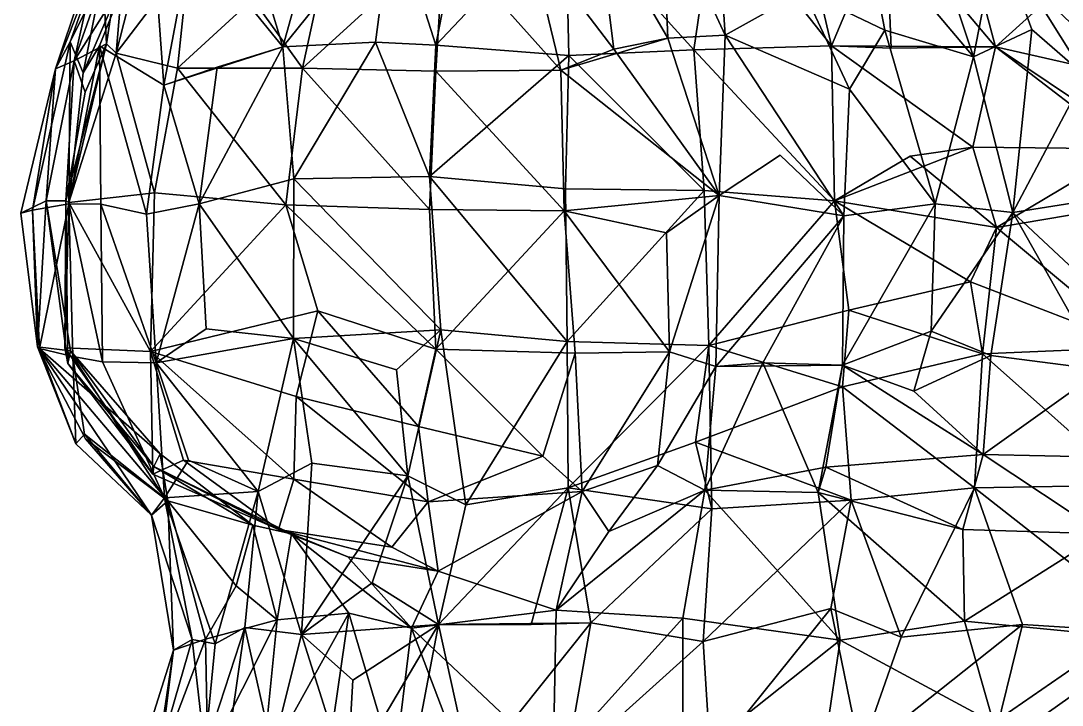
# Model space of a CAD drawing. Header units: metres. Extents: x -3.71 to 2.4, y 1.32 to 7.28.
# Drawn here: x -3.715 to -1.915, y 4.046 to 5.228 of the extents above; entities that cross this region are included whole.
import ezdxf

# ---------------------------------------------------------------- set-up
doc = ezdxf.new("R2010")
doc.units = ezdxf.units.M

msp = doc.modelspace()

# ---------------------------------------------------------------- linework, layer by layer
for points in [[(-3.567, 5.188, 1.294), (-3.526, 5.457, 1.287), (-3.57, 5.243, 1.094)], [(-3.567, 5.188, 1.294), (-3.55, 5.172, 1.553), (-3.526, 5.457, 1.287)], [(-3.55, 5.172, 1.553), (-3.485, 5.427, 1.551), (-3.526, 5.457, 1.287)], [(-2.774, 5.423, -0.305), (-2.514, 5.438, -0.289), (-2.552, 5.178, -0.33)], [(-2.597, 5.198, 1.744), (-2.607, 5.439, 1.689), (-2.719, 5.408, 1.825)], [(-2.498, 5.203, 1.602), (-2.509, 5.373, 1.528), (-2.607, 5.439, 1.689)], [(-2.597, 5.198, 1.744), (-2.498, 5.203, 1.602), (-2.607, 5.439, 1.689)], [(-2.552, 5.178, -0.33), (-2.514, 5.438, -0.289), (-2.314, 5.185, -0.264)], [(-2.514, 5.438, -0.289), (-2.358, 5.373, -0.254), (-2.314, 5.185, -0.264)], [(-3.623, 5.159, 1.033), (-3.53, 5.423, 1.039), (-3.569, 5.402, 0.816)], [(-3.623, 5.159, 1.033), (-3.57, 5.243, 1.094), (-3.53, 5.423, 1.039)], [(-3.424, 5.338, 1.735), (-3.485, 5.427, 1.551), (-3.55, 5.172, 1.553)], [(-3.329, 5.404, 0.029), (-3.196, 5.421, -0.1), (-3.262, 5.183, -0.118)], [(-3.262, 5.183, -0.118), (-3.196, 5.421, -0.1), (-3.072, 5.419, -0.204)], [(-3.102, 5.191, -0.215), (-3.262, 5.183, -0.118), (-3.072, 5.419, -0.204)], [(-2.998, 5.186, -0.274), (-3.102, 5.191, -0.215), (-3.072, 5.419, -0.204)], [(-2.998, 5.186, -0.274), (-3.072, 5.419, -0.204), (-2.951, 5.428, -0.257)], [(-2.998, 5.186, -0.274), (-2.951, 5.428, -0.257), (-2.774, 5.423, -0.305)], [(-2.768, 5.168, -0.338), (-2.998, 5.186, -0.274), (-2.774, 5.423, -0.305)], [(-2.768, 5.168, -0.338), (-2.774, 5.423, -0.305), (-2.552, 5.178, -0.33)], [(-1.824, 5.174, 0.818), (-1.975, 5.422, 0.817), (-2.028, 5.376, 1.036)], [(-1.877, 5.289, 0.765), (-1.975, 5.422, 0.817), (-1.824, 5.174, 0.818)], [(-1.974, 5.423, 0.113), (-1.885, 5.323, 0.349), (-1.802, 5.131, 0.121)], [(-1.974, 5.423, 0.113), (-1.802, 5.131, 0.121), (-1.942, 5.263, 0.047)], [(-3.655, 5.145, 0.815), (-3.569, 5.402, 0.816), (-3.555, 5.402, 0.576)], [(-3.63, 5.192, 0.599), (-3.655, 5.145, 0.815), (-3.555, 5.402, 0.576)], [(-3.655, 5.145, 0.815), (-3.623, 5.159, 1.033), (-3.569, 5.402, 0.816)], [(-3.63, 5.192, 0.599), (-3.555, 5.402, 0.576), (-3.594, 5.264, 0.56)], [(-3.63, 5.192, 0.599), (-3.555, 5.402, 0.576), (-3.607, 5.138, 0.366)], [(-3.594, 5.264, 0.56), (-3.555, 5.402, 0.576), (-3.63, 5.192, 0.599)], [(-3.607, 5.138, 0.366), (-3.489, 5.411, 0.345), (-3.579, 5.185, 0.319)], [(-3.555, 5.402, 0.576), (-3.489, 5.411, 0.345), (-3.607, 5.138, 0.366)], [(-3.579, 5.185, 0.319), (-3.489, 5.411, 0.345), (-3.468, 5.117, 0.081)], [(-3.489, 5.411, 0.345), (-3.419, 5.376, 0.122), (-3.468, 5.117, 0.081)], [(-3.419, 5.376, 0.122), (-3.329, 5.404, 0.029), (-3.262, 5.183, -0.118)], [(-2.69, 5.179, 1.889), (-2.719, 5.408, 1.825), (-2.837, 5.372, 1.932)], [(-2.69, 5.179, 1.889), (-2.597, 5.198, 1.744), (-2.719, 5.408, 1.825)], [(-2.358, 5.373, -0.254), (-2.22, 5.408, -0.166), (-2.314, 5.185, -0.264)], [(-2.22, 5.408, -0.166), (-2.211, 5.181, -0.225), (-2.314, 5.185, -0.264)], [(-2.22, 5.408, -0.166), (-2.031, 5.183, -0.111), (-2.211, 5.181, -0.225)], [(-2.22, 5.408, -0.166), (-2.082, 5.375, -0.067), (-2.031, 5.183, -0.111)], [(-2.256, 5.388, 1.306), (-2.362, 5.279, 1.454), (-2.222, 5.212, 1.409)], [(-2.222, 5.212, 1.409), (-2.069, 5.166, 1.292), (-2.256, 5.388, 1.306)], [(-2.069, 5.166, 1.292), (-2.139, 5.377, 1.212), (-2.256, 5.388, 1.306)], [(-3.468, 5.117, 0.081), (-3.419, 5.376, 0.122), (-3.262, 5.183, -0.118)], [(-3.314, 5.266, 1.916), (-3.228, 5.146, 2.021), (-3.181, 5.364, 1.949)], [(-2.984, 5.369, 1.975), (-3.181, 5.364, 1.949), (-3.228, 5.146, 2.021)], [(-2.998, 5.141, 2.068), (-2.984, 5.369, 1.975), (-3.228, 5.146, 2.021)], [(-2.998, 5.141, 2.068), (-2.782, 5.143, 1.978), (-2.984, 5.369, 1.975)], [(-2.837, 5.372, 1.932), (-2.984, 5.369, 1.975), (-2.782, 5.143, 1.978)], [(-2.69, 5.179, 1.889), (-2.837, 5.372, 1.932), (-2.782, 5.143, 1.978)], [(-2.362, 5.279, 1.454), (-2.509, 5.373, 1.528), (-2.498, 5.203, 1.602)], [(-2.028, 5.376, 1.036), (-2.139, 5.377, 1.212), (-2.069, 5.166, 1.292)], [(-1.942, 5.263, 0.047), (-2.031, 5.183, -0.111), (-2.082, 5.375, -0.067)], [(-2.069, 5.166, 1.292), (-1.968, 5.213, 1.13), (-2.028, 5.376, 1.036)], [(-2.028, 5.376, 1.036), (-1.876, 5.133, 1.019), (-1.824, 5.174, 0.818)], [(-2.028, 5.376, 1.036), (-1.968, 5.213, 1.13), (-1.876, 5.133, 1.019)], [(-3.424, 5.338, 1.735), (-3.55, 5.172, 1.553), (-3.444, 5.146, 1.805)], [(-3.314, 5.266, 1.916), (-3.424, 5.338, 1.735), (-3.444, 5.146, 1.805)], [(-2.362, 5.279, 1.454), (-2.498, 5.203, 1.602), (-2.283, 5.11, 1.508)], [(-2.222, 5.212, 1.409), (-2.362, 5.279, 1.454), (-2.283, 5.11, 1.508)], [(-3.228, 5.146, 2.021), (-3.314, 5.266, 1.916), (-3.444, 5.146, 1.805)], [(-1.942, 5.263, 0.047), (-1.802, 5.131, 0.121), (-2.031, 5.183, -0.111)], [(-3.623, 5.159, 1.033), (-3.567, 5.188, 1.294), (-3.57, 5.243, 1.094)], [(-2.508, 4.926, 1.801), (-2.498, 5.203, 1.602), (-2.597, 5.198, 1.744)], [(-2.508, 4.926, 1.801), (-2.293, 4.891, 1.588), (-2.498, 5.203, 1.602)], [(-2.293, 4.891, 1.588), (-2.283, 5.11, 1.508), (-2.498, 5.203, 1.602)], [(-2.135, 4.912, 1.456), (-2.222, 5.212, 1.409), (-2.283, 5.11, 1.508)], [(-2.135, 4.912, 1.456), (-2.069, 5.166, 1.292), (-2.222, 5.212, 1.409)], [(-2.001, 4.897, 1.31), (-1.968, 5.213, 1.13), (-2.069, 5.166, 1.292)], [(-2.001, 4.897, 1.31), (-1.876, 5.133, 1.019), (-1.968, 5.213, 1.13)], [(-3.655, 5.145, 0.815), (-3.63, 5.192, 0.599), (-3.695, 4.901, 0.596)], [(-3.695, 4.901, 0.596), (-3.63, 5.192, 0.599), (-3.632, 4.912, 0.355)], [(-3.637, 4.917, 1.29), (-3.632, 4.914, 1.55), (-3.567, 5.188, 1.294)], [(-3.637, 4.917, 1.29), (-3.567, 5.188, 1.294), (-3.604, 5.105, 1.23)], [(-3.63, 5.192, 0.599), (-3.607, 5.138, 0.366), (-3.632, 4.912, 0.355)], [(-3.632, 4.914, 1.55), (-3.55, 5.172, 1.553), (-3.567, 5.188, 1.294)], [(-3.607, 5.138, 0.366), (-3.579, 5.185, 0.319), (-3.632, 4.912, 0.355)], [(-3.632, 4.912, 0.355), (-3.579, 5.185, 0.319), (-3.577, 4.911, 0.247)], [(-3.604, 5.105, 1.23), (-3.567, 5.188, 1.294), (-3.623, 5.159, 1.033)], [(-3.579, 5.185, 0.319), (-3.468, 5.117, 0.081), (-3.498, 4.894, 0.093)], [(-3.577, 4.911, 0.247), (-3.579, 5.185, 0.319), (-3.498, 4.894, 0.093)], [(-3.468, 5.117, 0.081), (-3.262, 5.183, -0.118), (-3.376, 5.148, -0.028)], [(-3.262, 5.183, -0.118), (-3.243, 4.955, -0.181), (-3.407, 4.912, -0.066)], [(-3.376, 5.148, -0.028), (-3.262, 5.183, -0.118), (-3.407, 4.912, -0.066)], [(-3.243, 4.955, -0.181), (-3.262, 5.183, -0.118), (-3.102, 5.191, -0.215)], [(-3.009, 4.959, -0.293), (-3.243, 4.955, -0.181), (-3.102, 5.191, -0.215)], [(-3.009, 4.959, -0.293), (-3.102, 5.191, -0.215), (-2.998, 5.186, -0.274)], [(-3.009, 4.959, -0.293), (-2.998, 5.186, -0.274), (-2.768, 5.168, -0.338)], [(-2.69, 5.179, 1.889), (-2.597, 5.198, 1.744), (-2.782, 5.143, 1.978)], [(-2.782, 5.143, 1.978), (-2.597, 5.198, 1.744), (-2.69, 5.179, 1.889)], [(-2.508, 4.926, 1.801), (-2.597, 5.198, 1.744), (-2.69, 5.179, 1.889)], [(-2.552, 5.178, -0.33), (-2.314, 5.185, -0.264), (-2.309, 4.917, -0.307)], [(-2.314, 5.185, -0.264), (-2.031, 5.183, -0.111), (-2.07, 5.01, -0.205)], [(-2.309, 4.917, -0.307), (-2.314, 5.185, -0.264), (-2.07, 5.01, -0.205)], [(-2.314, 5.185, -0.264), (-2.211, 5.181, -0.225), (-2.031, 5.183, -0.111)], [(-1.801, 5.007, -0.191), (-2.07, 5.01, -0.205), (-2.031, 5.183, -0.111)], [(-1.847, 5.06, -0.065), (-1.801, 5.007, -0.191), (-2.031, 5.183, -0.111)], [(-1.847, 5.06, -0.065), (-2.031, 5.183, -0.111), (-1.802, 5.131, 0.121)], [(-3.484, 4.931, 1.818), (-3.55, 5.172, 1.553), (-3.632, 4.914, 1.55)], [(-3.484, 4.931, 1.818), (-3.444, 5.146, 1.805), (-3.55, 5.172, 1.553)], [(-2.774, 4.938, -0.347), (-3.009, 4.959, -0.293), (-2.768, 5.168, -0.338)], [(-2.508, 4.926, 1.801), (-2.69, 5.179, 1.889), (-2.782, 5.143, 1.978)], [(-2.774, 4.938, -0.347), (-2.768, 5.168, -0.338), (-2.534, 4.935, -0.345)], [(-2.768, 5.168, -0.338), (-2.552, 5.178, -0.33), (-2.534, 4.935, -0.345)], [(-2.534, 4.935, -0.345), (-2.552, 5.178, -0.33), (-2.309, 4.917, -0.307)], [(-2.135, 4.912, 1.456), (-2.001, 4.897, 1.31), (-2.069, 5.166, 1.292)], [(-3.671, 4.917, 1.057), (-3.623, 5.159, 1.033), (-3.655, 5.145, 0.815)], [(-3.671, 4.917, 1.057), (-3.637, 4.917, 1.29), (-3.623, 5.159, 1.033)], [(-3.637, 4.917, 1.29), (-3.604, 5.105, 1.23), (-3.623, 5.159, 1.033)], [(-3.468, 5.117, 0.081), (-3.376, 5.148, -0.028), (-3.407, 4.912, -0.066)], [(-3.715, 4.896, 0.852), (-3.655, 5.145, 0.815), (-3.695, 4.901, 0.596)], [(-3.715, 4.896, 0.852), (-3.671, 4.917, 1.057), (-3.655, 5.145, 0.815)], [(-3.484, 4.931, 1.818), (-3.257, 4.91, 1.99), (-3.444, 5.146, 1.805)], [(-3.257, 4.91, 1.99), (-3.228, 5.146, 2.021), (-3.444, 5.146, 1.805)], [(-3.257, 4.91, 1.99), (-3.009, 4.902, 2.08), (-3.228, 5.146, 2.021)], [(-3.009, 4.902, 2.08), (-2.998, 5.141, 2.068), (-3.228, 5.146, 2.021)], [(-3.009, 4.902, 2.08), (-2.776, 4.9, 2.074), (-2.998, 5.141, 2.068)], [(-2.776, 4.9, 2.074), (-2.782, 5.143, 1.978), (-2.998, 5.141, 2.068)], [(-2.508, 4.926, 1.801), (-2.782, 5.143, 1.978), (-2.776, 4.9, 2.074)], [(-2.001, 4.897, 1.31), (-1.815, 4.926, 1.036), (-1.876, 5.133, 1.019)], [(-3.498, 4.894, 0.093), (-3.468, 5.117, 0.081), (-3.407, 4.912, -0.066)], [(-2.293, 4.891, 1.588), (-2.135, 4.912, 1.456), (-2.283, 5.11, 1.508)], [(-2.309, 4.917, -0.307), (-2.07, 5.01, -0.205), (-2.178, 4.994, -0.237)], [(-2.07, 5.01, -0.205), (-2.029, 4.871, -0.349), (-2.178, 4.994, -0.237)], [(-2.07, 5.01, -0.205), (-1.801, 5.007, -0.191), (-2.029, 4.871, -0.349)], [(-1.801, 5.007, -0.191), (-1.821, 4.906, -0.354), (-2.029, 4.871, -0.349)], [(-2.293, 4.891, 1.588), (-2.403, 4.996, 1.638), (-2.508, 4.926, 1.801)], [(-2.403, 4.996, 1.638), (-2.293, 4.891, 1.588), (-2.508, 4.926, 1.801)], [(-2.178, 4.994, -0.237), (-2.029, 4.871, -0.349), (-2.309, 4.917, -0.307)], [(-3.407, 4.912, -0.066), (-3.243, 4.955, -0.181), (-3.244, 4.679, -0.132)], [(-3.244, 4.679, -0.132), (-3.243, 4.955, -0.181), (-2.989, 4.694, -0.274)], [(-3.243, 4.955, -0.181), (-3.009, 4.959, -0.293), (-2.989, 4.694, -0.274)], [(-3.009, 4.959, -0.293), (-2.774, 4.938, -0.347), (-2.771, 4.674, -0.331)], [(-2.989, 4.694, -0.274), (-3.009, 4.959, -0.293), (-2.771, 4.674, -0.331)], [(-3.491, 4.657, 1.808), (-3.484, 4.931, 1.818), (-3.632, 4.914, 1.55)], [(-3.257, 4.91, 1.99), (-3.484, 4.931, 1.818), (-3.491, 4.657, 1.808)], [(-2.771, 4.674, -0.331), (-2.774, 4.938, -0.347), (-2.534, 4.935, -0.345)], [(-2.526, 4.667, -0.381), (-2.771, 4.674, -0.331), (-2.534, 4.935, -0.345)], [(-2.526, 4.667, -0.381), (-2.534, 4.935, -0.345), (-2.309, 4.917, -0.307)], [(-3.671, 4.917, 1.057), (-3.715, 4.896, 0.852), (-3.686, 4.665, 0.813)], [(-3.629, 4.658, 1.054), (-3.671, 4.917, 1.057), (-3.686, 4.665, 0.813)], [(-3.634, 4.636, 1.317), (-3.637, 4.917, 1.29), (-3.671, 4.917, 1.057)], [(-3.629, 4.658, 1.054), (-3.634, 4.636, 1.317), (-3.671, 4.917, 1.057)], [(-3.639, 4.663, 1.574), (-3.632, 4.914, 1.55), (-3.637, 4.917, 1.29)], [(-3.634, 4.636, 1.317), (-3.639, 4.663, 1.574), (-3.637, 4.917, 1.29)], [(-3.639, 4.663, 1.574), (-3.491, 4.657, 1.808), (-3.632, 4.914, 1.55)], [(-2.599, 4.862, 1.975), (-2.508, 4.926, 1.801), (-2.776, 4.9, 2.074)], [(-2.508, 4.926, 1.801), (-2.599, 4.862, 1.975), (-2.594, 4.656, 1.961)], [(-2.514, 4.631, 1.789), (-2.508, 4.926, 1.801), (-2.594, 4.656, 1.961)], [(-2.526, 4.667, -0.381), (-2.309, 4.917, -0.307), (-2.284, 4.728, -0.404)], [(-2.293, 4.891, 1.588), (-2.508, 4.926, 1.801), (-2.514, 4.631, 1.789)], [(-2.029, 4.871, -0.349), (-2.074, 4.777, -0.43), (-2.309, 4.917, -0.307)], [(-2.309, 4.917, -0.307), (-2.074, 4.777, -0.43), (-2.284, 4.728, -0.404)], [(-1.834, 4.741, 1.124), (-1.815, 4.926, 1.036), (-2.001, 4.897, 1.31)], [(-3.686, 4.665, 0.813), (-3.715, 4.896, 0.852), (-3.695, 4.901, 0.596)], [(-3.683, 4.662, 0.597), (-3.695, 4.901, 0.596), (-3.632, 4.912, 0.355)], [(-3.683, 4.662, 0.597), (-3.686, 4.665, 0.813), (-3.695, 4.901, 0.596)], [(-3.625, 4.648, 0.358), (-3.683, 4.662, 0.597), (-3.632, 4.912, 0.355)], [(-3.625, 4.648, 0.358), (-3.632, 4.912, 0.355), (-3.574, 4.639, 0.255)], [(-3.632, 4.912, 0.355), (-3.577, 4.911, 0.247), (-3.574, 4.639, 0.255)], [(-3.577, 4.911, 0.247), (-3.498, 4.894, 0.093), (-3.481, 4.637, 0.106)], [(-3.574, 4.639, 0.255), (-3.577, 4.911, 0.247), (-3.481, 4.637, 0.106)], [(-3.481, 4.637, 0.106), (-3.498, 4.894, 0.093), (-3.407, 4.912, -0.066)], [(-3.202, 4.727, 1.95), (-3.257, 4.91, 1.99), (-3.491, 4.657, 1.808)], [(-3.395, 4.696, -0.046), (-3.481, 4.637, 0.106), (-3.407, 4.912, -0.066)], [(-3.395, 4.696, -0.046), (-3.407, 4.912, -0.066), (-3.244, 4.679, -0.132)], [(-3.202, 4.727, 1.95), (-2.998, 4.661, 2.051), (-3.257, 4.91, 1.99)], [(-3.257, 4.91, 1.99), (-2.998, 4.661, 2.051), (-3.009, 4.902, 2.08)], [(-2.776, 4.9, 2.074), (-3.009, 4.902, 2.08), (-2.998, 4.661, 2.051)], [(-2.757, 4.654, 2.064), (-2.776, 4.9, 2.074), (-2.998, 4.661, 2.051)], [(-2.594, 4.656, 1.961), (-2.599, 4.862, 1.975), (-2.776, 4.9, 2.074)], [(-2.757, 4.654, 2.064), (-2.594, 4.656, 1.961), (-2.776, 4.9, 2.074)], [(-2.135, 4.912, 1.456), (-2.293, 4.891, 1.588), (-2.295, 4.633, 1.522)], [(-2.142, 4.692, 1.44), (-2.135, 4.912, 1.456), (-2.295, 4.633, 1.522)], [(-2.001, 4.897, 1.31), (-2.135, 4.912, 1.456), (-2.142, 4.692, 1.44)], [(-2.039, 4.65, 1.326), (-2.001, 4.897, 1.31), (-2.142, 4.692, 1.44)], [(-1.847, 4.625, 1.238), (-2.001, 4.897, 1.31), (-2.039, 4.65, 1.326)], [(-1.821, 4.906, -0.354), (-1.781, 4.664, -0.559), (-2.029, 4.871, -0.349)], [(-1.847, 4.625, 1.238), (-1.834, 4.741, 1.124), (-2.001, 4.897, 1.31)], [(-2.433, 4.637, 1.611), (-2.293, 4.891, 1.588), (-2.514, 4.631, 1.789)], [(-2.295, 4.633, 1.522), (-2.293, 4.891, 1.588), (-2.433, 4.637, 1.611)], [(-2.029, 4.871, -0.349), (-2.053, 4.653, -0.541), (-2.074, 4.777, -0.43)], [(-2.074, 4.777, -0.43), (-2.053, 4.653, -0.541), (-2.029, 4.871, -0.349)], [(-2.053, 4.653, -0.541), (-2.074, 4.777, -0.43), (-2.029, 4.871, -0.349)], [(-1.781, 4.664, -0.559), (-2.053, 4.653, -0.541), (-2.029, 4.871, -0.349)], [(-2.284, 4.728, -0.404), (-2.074, 4.777, -0.43), (-2.053, 4.653, -0.541)], [(-1.781, 4.664, -0.559), (-2.053, 4.653, -0.541), (-2.074, 4.777, -0.43)], [(-2.053, 4.653, -0.541), (-1.781, 4.664, -0.559), (-2.074, 4.777, -0.43)], [(-3.491, 4.657, 1.808), (-3.239, 4.579, 1.901), (-3.202, 4.727, 1.95)], [(-3.028, 4.527, 1.973), (-3.202, 4.727, 1.95), (-3.239, 4.579, 1.901)], [(-2.998, 4.661, 2.051), (-3.202, 4.727, 1.95), (-3.028, 4.527, 1.973)], [(-2.284, 4.728, -0.404), (-2.295, 4.596, -0.512), (-2.526, 4.667, -0.381)], [(-2.284, 4.728, -0.404), (-2.053, 4.653, -0.541), (-2.295, 4.596, -0.512)], [(-3.395, 4.696, -0.046), (-3.244, 4.679, -0.132), (-3.481, 4.637, 0.106)], [(-3.305, 4.415, 0.059), (-3.481, 4.637, 0.106), (-3.244, 4.679, -0.132)], [(-3.244, 4.679, -0.132), (-3.212, 4.464, -0.068), (-3.305, 4.415, 0.059)], [(-3.244, 4.679, -0.132), (-2.989, 4.694, -0.274), (-3.066, 4.625, -0.227)], [(-3.212, 4.464, -0.068), (-3.244, 4.679, -0.132), (-3.046, 4.442, -0.177)], [(-3.244, 4.679, -0.132), (-3.066, 4.625, -0.227), (-3.046, 4.442, -0.177)], [(-3.066, 4.625, -0.227), (-2.989, 4.694, -0.274), (-3.046, 4.442, -0.177)], [(-3.046, 4.442, -0.177), (-2.989, 4.694, -0.274), (-3.066, 4.625, -0.227)], [(-3.066, 4.625, -0.227), (-2.989, 4.694, -0.274), (-3.046, 4.442, -0.177)], [(-3.046, 4.442, -0.177), (-2.989, 4.694, -0.274), (-2.946, 4.392, -0.284)], [(-2.946, 4.392, -0.284), (-2.989, 4.694, -0.274), (-2.771, 4.674, -0.331)], [(-2.172, 4.588, 1.414), (-2.142, 4.692, 1.44), (-2.295, 4.633, 1.522)], [(-2.039, 4.65, 1.326), (-2.142, 4.692, 1.44), (-2.172, 4.588, 1.414)], [(-3.62, 4.497, 0.588), (-3.686, 4.665, 0.813), (-3.683, 4.662, 0.597)], [(-3.686, 4.665, 0.813), (-3.603, 4.506, 0.805), (-3.461, 4.399, 0.824)], [(-3.489, 4.374, 0.584), (-3.686, 4.665, 0.813), (-3.62, 4.497, 0.588)], [(-3.603, 4.506, 0.805), (-3.686, 4.665, 0.813), (-3.489, 4.374, 0.584)], [(-3.461, 4.399, 0.824), (-3.474, 4.48, 1.042), (-3.686, 4.665, 0.813)], [(-3.686, 4.665, 0.813), (-3.474, 4.48, 1.042), (-3.629, 4.658, 1.054)], [(-3.62, 4.497, 0.588), (-3.683, 4.662, 0.597), (-3.625, 4.648, 0.358)], [(-3.487, 4.445, 1.558), (-3.491, 4.657, 1.808), (-3.639, 4.663, 1.574)], [(-3.487, 4.445, 1.558), (-3.639, 4.663, 1.574), (-3.634, 4.636, 1.317)], [(-3.028, 4.527, 1.973), (-2.813, 4.476, 1.968), (-2.998, 4.661, 2.051)], [(-2.813, 4.476, 1.968), (-2.757, 4.654, 2.064), (-2.998, 4.661, 2.051)], [(-2.769, 4.421, -0.379), (-2.946, 4.392, -0.284), (-2.771, 4.674, -0.331)], [(-2.769, 4.421, -0.379), (-2.771, 4.674, -0.331), (-2.526, 4.667, -0.381)], [(-2.549, 4.5, -0.454), (-2.769, 4.421, -0.379), (-2.526, 4.667, -0.381)], [(-2.295, 4.596, -0.512), (-2.549, 4.5, -0.454), (-2.526, 4.667, -0.381)], [(-2.521, 4.385, -0.536), (-2.526, 4.667, -0.381), (-2.549, 4.5, -0.454)], [(-2.521, 4.385, -0.536), (-2.549, 4.5, -0.454), (-2.526, 4.667, -0.381)], [(-1.781, 4.664, -0.559), (-1.798, 4.426, -0.668), (-2.053, 4.653, -0.541)], [(-3.485, 4.458, 1.291), (-3.634, 4.636, 1.317), (-3.629, 4.658, 1.054)], [(-3.474, 4.48, 1.042), (-3.485, 4.458, 1.291), (-3.629, 4.658, 1.054)], [(-3.467, 4.404, 0.336), (-3.605, 4.514, 0.427), (-3.625, 4.648, 0.358)], [(-3.467, 4.404, 0.336), (-3.625, 4.648, 0.358), (-3.574, 4.639, 0.255)], [(-3.605, 4.514, 0.427), (-3.62, 4.497, 0.588), (-3.625, 4.648, 0.358)], [(-3.434, 4.469, 1.735), (-3.491, 4.657, 1.808), (-3.487, 4.445, 1.558)], [(-3.243, 4.436, 1.788), (-3.239, 4.579, 1.901), (-3.491, 4.657, 1.808)], [(-3.434, 4.469, 1.735), (-3.243, 4.436, 1.788), (-3.491, 4.657, 1.808)], [(-2.813, 4.476, 1.968), (-2.745, 4.415, 1.8), (-2.757, 4.654, 2.064)], [(-2.594, 4.656, 1.961), (-2.757, 4.654, 2.064), (-2.745, 4.415, 1.8)], [(-2.615, 4.46, 1.738), (-2.594, 4.656, 1.961), (-2.745, 4.415, 1.8)], [(-2.514, 4.631, 1.789), (-2.594, 4.656, 1.961), (-2.615, 4.46, 1.738)], [(-2.053, 4.653, -0.541), (-2.067, 4.421, -0.673), (-2.295, 4.596, -0.512)], [(-2.052, 4.479, 1.376), (-2.039, 4.65, 1.326), (-2.172, 4.588, 1.414)], [(-1.798, 4.426, -0.668), (-2.067, 4.421, -0.673), (-2.053, 4.653, -0.541)], [(-1.847, 4.625, 1.238), (-2.039, 4.65, 1.326), (-2.052, 4.479, 1.376)], [(-3.487, 4.445, 1.558), (-3.634, 4.636, 1.317), (-3.485, 4.458, 1.291)], [(-3.467, 4.404, 0.336), (-3.574, 4.639, 0.255), (-3.481, 4.637, 0.106)], [(-3.425, 4.469, 0.162), (-3.467, 4.404, 0.336), (-3.481, 4.637, 0.106)], [(-3.305, 4.415, 0.059), (-3.425, 4.469, 0.162), (-3.481, 4.637, 0.106)], [(-2.533, 4.417, 1.531), (-2.514, 4.631, 1.789), (-2.615, 4.46, 1.738)], [(-2.433, 4.637, 1.611), (-2.514, 4.631, 1.789), (-2.533, 4.417, 1.531)], [(-2.337, 4.413, 1.472), (-2.433, 4.637, 1.611), (-2.533, 4.417, 1.531)], [(-2.433, 4.637, 1.611), (-2.295, 4.633, 1.522), (-2.514, 4.631, 1.789)], [(-2.295, 4.633, 1.522), (-2.433, 4.637, 1.611), (-2.514, 4.631, 1.789)], [(-2.337, 4.413, 1.472), (-2.295, 4.633, 1.522), (-2.433, 4.637, 1.611)], [(-2.337, 4.413, 1.472), (-2.324, 4.457, 1.426), (-2.295, 4.633, 1.522)], [(-2.295, 4.633, 1.522), (-2.324, 4.457, 1.426), (-2.052, 4.479, 1.376)], [(-2.052, 4.479, 1.376), (-2.172, 4.588, 1.414), (-2.295, 4.633, 1.522)], [(-2.052, 4.479, 1.376), (-1.839, 4.474, 1.371), (-1.847, 4.625, 1.238)], [(-2.295, 4.596, -0.512), (-2.28, 4.4, -0.637), (-2.549, 4.5, -0.454)], [(-2.067, 4.421, -0.673), (-2.28, 4.4, -0.637), (-2.295, 4.596, -0.512)], [(-3.011, 4.397, 1.817), (-3.239, 4.579, 1.901), (-3.243, 4.436, 1.788)], [(-3.011, 4.397, 1.817), (-3.028, 4.527, 1.973), (-3.239, 4.579, 1.901)], [(-3.011, 4.397, 1.817), (-2.813, 4.476, 1.968), (-3.028, 4.527, 1.973)], [(-3.489, 4.374, 0.584), (-3.62, 4.497, 0.588), (-3.605, 4.514, 0.427)], [(-3.467, 4.404, 0.336), (-3.489, 4.374, 0.584), (-3.605, 4.514, 0.427)], [(-3.461, 4.399, 0.824), (-3.603, 4.506, 0.805), (-3.489, 4.374, 0.584)], [(-2.521, 4.385, -0.536), (-2.769, 4.421, -0.379), (-2.549, 4.5, -0.454)], [(-2.28, 4.4, -0.637), (-2.521, 4.385, -0.536), (-2.549, 4.5, -0.454)], [(-3.487, 4.445, 1.558), (-3.27, 4.349, 1.564), (-3.434, 4.469, 1.735)], [(-3.474, 4.48, 1.042), (-3.314, 4.357, 1.084), (-3.485, 4.458, 1.291)], [(-3.314, 4.357, 1.084), (-3.474, 4.48, 1.042), (-3.461, 4.399, 0.824)], [(-3.305, 4.415, 0.059), (-3.467, 4.404, 0.336), (-3.425, 4.469, 0.162)], [(-3.27, 4.349, 1.564), (-3.243, 4.436, 1.788), (-3.434, 4.469, 1.735)], [(-3.27, 4.349, 1.564), (-3.243, 4.436, 1.788), (-3.434, 4.469, 1.735)], [(-3.243, 4.436, 1.788), (-3.27, 4.349, 1.564), (-3.434, 4.469, 1.735)], [(-3.305, 4.415, 0.059), (-3.212, 4.464, -0.068), (-3.23, 4.168, -0.107)], [(-3.212, 4.464, -0.068), (-3.046, 4.442, -0.177), (-3.23, 4.168, -0.107)], [(-2.813, 4.476, 1.968), (-3.011, 4.397, 1.817), (-2.745, 4.415, 1.8)], [(-2.087, 4.349, 1.471), (-2.052, 4.479, 1.376), (-2.324, 4.457, 1.426)], [(-2.087, 4.349, 1.471), (-1.845, 4.342, 1.492), (-2.052, 4.479, 1.376)], [(-1.845, 4.342, 1.492), (-1.839, 4.474, 1.371), (-2.052, 4.479, 1.376)], [(-3.485, 4.458, 1.291), (-3.27, 4.349, 1.564), (-3.487, 4.445, 1.558)], [(-3.314, 4.357, 1.084), (-3.247, 4.342, 1.276), (-3.485, 4.458, 1.291)], [(-3.247, 4.342, 1.276), (-3.27, 4.349, 1.564), (-3.485, 4.458, 1.291)], [(-2.615, 4.46, 1.738), (-2.745, 4.415, 1.8), (-2.699, 4.346, 1.544)], [(-2.615, 4.46, 1.738), (-2.699, 4.346, 1.544), (-2.533, 4.417, 1.531)], [(-2.324, 4.457, 1.426), (-2.337, 4.413, 1.472), (-2.533, 4.417, 1.531)], [(-2.337, 4.413, 1.472), (-2.324, 4.457, 1.426), (-2.533, 4.417, 1.531)], [(-2.337, 4.413, 1.472), (-2.087, 4.349, 1.471), (-2.324, 4.457, 1.426)], [(-3.27, 4.349, 1.564), (-3.074, 4.319, 1.667), (-3.243, 4.436, 1.788)], [(-3.074, 4.319, 1.667), (-3.011, 4.397, 1.817), (-3.243, 4.436, 1.788)], [(-3.23, 4.168, -0.107), (-3.046, 4.442, -0.177), (-3.108, 4.257, -0.207)], [(-3.108, 4.257, -0.207), (-3.046, 4.442, -0.177), (-2.993, 4.185, -0.345)], [(-3.046, 4.442, -0.177), (-2.946, 4.392, -0.284), (-2.993, 4.185, -0.345)], [(-3.467, 4.404, 0.336), (-3.305, 4.415, 0.059), (-3.379, 4.152, 0.186)], [(-3.379, 4.152, 0.186), (-3.305, 4.415, 0.059), (-3.328, 4.18, 0.08)], [(-3.328, 4.18, 0.08), (-3.305, 4.415, 0.059), (-3.23, 4.168, -0.107)], [(-2.745, 4.415, 1.8), (-3.011, 4.397, 1.817), (-2.994, 4.277, 1.532)], [(-2.79, 4.21, 1.502), (-2.745, 4.415, 1.8), (-2.994, 4.277, 1.532)], [(-2.993, 4.185, -0.345), (-2.946, 4.392, -0.284), (-2.769, 4.421, -0.379)], [(-2.833, 4.185, -0.451), (-2.993, 4.185, -0.345), (-2.769, 4.421, -0.379)], [(-2.73, 4.188, -0.504), (-2.833, 4.185, -0.451), (-2.769, 4.421, -0.379)], [(-2.79, 4.21, 1.502), (-2.533, 4.417, 1.531), (-2.699, 4.346, 1.544)], [(-2.533, 4.417, 1.531), (-2.79, 4.21, 1.502), (-2.571, 4.196, 1.539)], [(-2.699, 4.346, 1.544), (-2.745, 4.415, 1.8), (-2.79, 4.21, 1.502)], [(-2.73, 4.188, -0.504), (-2.769, 4.421, -0.379), (-2.521, 4.385, -0.536)], [(-2.571, 4.196, 1.539), (-2.299, 4.158, 1.596), (-2.533, 4.417, 1.531)], [(-2.533, 4.417, 1.531), (-2.299, 4.158, 1.596), (-2.337, 4.413, 1.472)], [(-2.084, 4.191, 1.569), (-2.087, 4.349, 1.471), (-2.337, 4.413, 1.472)], [(-2.299, 4.158, 1.596), (-2.084, 4.191, 1.569), (-2.337, 4.413, 1.472)], [(-2.194, 4.163, -0.733), (-2.28, 4.4, -0.637), (-2.067, 4.421, -0.673)], [(-1.984, 4.185, -0.766), (-2.194, 4.163, -0.733), (-2.067, 4.421, -0.673)], [(-2.067, 4.421, -0.673), (-1.798, 4.426, -0.668), (-1.747, 4.17, -0.795)], [(-1.984, 4.185, -0.766), (-2.067, 4.421, -0.673), (-1.747, 4.17, -0.795)], [(-3.489, 4.374, 0.584), (-3.467, 4.404, 0.336), (-3.419, 4.159, 0.349)], [(-3.461, 4.399, 0.824), (-3.489, 4.374, 0.584), (-3.451, 4.141, 0.584)], [(-3.419, 4.159, 0.349), (-3.467, 4.404, 0.336), (-3.379, 4.152, 0.186)], [(-3.343, 4.252, 0.9), (-3.461, 4.399, 0.824), (-3.396, 4.16, 0.811)], [(-3.314, 4.357, 1.084), (-3.461, 4.399, 0.824), (-3.343, 4.252, 0.9)], [(-3.396, 4.16, 0.811), (-3.461, 4.399, 0.824), (-3.451, 4.141, 0.584)], [(-3.011, 4.397, 1.817), (-3.074, 4.319, 1.667), (-2.994, 4.277, 1.532)], [(-2.536, 4.156, -0.625), (-2.521, 4.385, -0.536), (-2.28, 4.4, -0.637)], [(-2.315, 4.213, -0.698), (-2.536, 4.156, -0.625), (-2.28, 4.4, -0.637)], [(-2.194, 4.163, -0.733), (-2.315, 4.213, -0.698), (-2.28, 4.4, -0.637)], [(-3.451, 4.141, 0.584), (-3.489, 4.374, 0.584), (-3.419, 4.159, 0.349)], [(-2.536, 4.156, -0.625), (-2.73, 4.188, -0.504), (-2.521, 4.385, -0.536)], [(-3.272, 4.193, 1.077), (-3.314, 4.357, 1.084), (-3.343, 4.252, 0.9)], [(-3.247, 4.342, 1.276), (-3.314, 4.357, 1.084), (-3.272, 4.193, 1.077)], [(-3.247, 4.342, 1.276), (-3.272, 4.193, 1.077), (-3.148, 4.205, 1.247)], [(-3.247, 4.342, 1.276), (-3.15, 4.302, 1.471), (-3.27, 4.349, 1.564)], [(-2.994, 4.277, 1.532), (-3.27, 4.349, 1.564), (-3.15, 4.302, 1.471)], [(-2.994, 4.277, 1.532), (-3.074, 4.319, 1.667), (-3.27, 4.349, 1.564)], [(-3.148, 4.205, 1.247), (-3.04, 4.179, 1.38), (-3.247, 4.342, 1.276)], [(-3.247, 4.342, 1.276), (-3.04, 4.179, 1.38), (-3.15, 4.302, 1.471)], [(-1.845, 4.342, 1.492), (-2.087, 4.349, 1.471), (-2.084, 4.191, 1.569)], [(-1.817, 4.165, 1.594), (-1.845, 4.342, 1.492), (-2.084, 4.191, 1.569)], [(-2.994, 4.277, 1.532), (-3.15, 4.302, 1.471), (-3.04, 4.179, 1.38)], [(-3.04, 4.179, 1.38), (-2.79, 4.21, 1.502), (-2.994, 4.277, 1.532)], [(-3.396, 4.16, 0.811), (-3.272, 4.193, 1.077), (-3.343, 4.252, 0.9)], [(-3.23, 4.168, -0.107), (-3.108, 4.257, -0.207), (-2.993, 4.185, -0.345)], [(-2.523, 3.954, -0.685), (-2.536, 4.156, -0.625), (-2.315, 4.213, -0.698)], [(-2.264, 3.963, -0.769), (-2.523, 3.954, -0.685), (-2.315, 4.213, -0.698)], [(-2.264, 3.963, -0.769), (-2.315, 4.213, -0.698), (-2.194, 4.163, -0.733)], [(-3.392, 3.955, 1.013), (-3.272, 4.193, 1.077), (-3.396, 4.16, 0.811)], [(-3.298, 3.934, 1.155), (-3.272, 4.193, 1.077), (-3.392, 3.955, 1.013)], [(-3.148, 4.205, 1.247), (-3.272, 4.193, 1.077), (-3.298, 3.934, 1.155)], [(-3.187, 3.938, 1.273), (-3.148, 4.205, 1.247), (-3.298, 3.934, 1.155)], [(-3.187, 3.938, 1.273), (-3.069, 3.938, 1.385), (-3.148, 4.205, 1.247)], [(-3.069, 3.938, 1.385), (-3.04, 4.179, 1.38), (-3.148, 4.205, 1.247)], [(-3.04, 4.179, 1.38), (-2.795, 3.948, 1.567), (-2.79, 4.21, 1.502)], [(-2.571, 4.196, 1.539), (-2.79, 4.21, 1.502), (-2.795, 3.948, 1.567)], [(-2.571, 3.942, 1.643), (-2.571, 4.196, 1.539), (-2.795, 3.948, 1.567)], [(-2.299, 4.158, 1.596), (-2.571, 4.196, 1.539), (-2.571, 3.942, 1.643)], [(-3.397, 3.968, 0.112), (-3.328, 4.18, 0.08), (-3.351, 4.02, 0.015)], [(-3.379, 4.152, 0.186), (-3.328, 4.18, 0.08), (-3.397, 3.968, 0.112)], [(-3.351, 4.02, 0.015), (-3.328, 4.18, 0.08), (-3.28, 3.968, -0.139)], [(-3.328, 4.18, 0.08), (-3.23, 4.168, -0.107), (-3.28, 3.968, -0.139)], [(-3.23, 4.168, -0.107), (-2.993, 4.185, -0.345), (-3.141, 4.089, -0.26)], [(-3.151, 3.918, -0.303), (-2.993, 4.185, -0.345), (-3.039, 3.946, -0.407)], [(-3.141, 4.089, -0.26), (-2.993, 4.185, -0.345), (-3.151, 3.918, -0.303)], [(-3.069, 3.938, 1.385), (-2.944, 3.927, 1.488), (-3.04, 4.179, 1.38)], [(-2.795, 3.948, 1.567), (-3.04, 4.179, 1.38), (-2.944, 3.927, 1.488)], [(-2.937, 3.929, -0.498), (-3.039, 3.946, -0.407), (-2.993, 4.185, -0.345)], [(-2.73, 4.188, -0.504), (-2.993, 4.185, -0.345), (-2.833, 4.185, -0.451)], [(-2.937, 3.929, -0.498), (-2.993, 4.185, -0.345), (-2.73, 4.188, -0.504)], [(-2.773, 3.942, -0.575), (-2.937, 3.929, -0.498), (-2.73, 4.188, -0.504)], [(-2.773, 3.942, -0.575), (-2.73, 4.188, -0.504), (-2.536, 4.156, -0.625)], [(-2.034, 4.015, 1.644), (-2.084, 4.191, 1.569), (-2.299, 4.158, 1.596)], [(-2.264, 3.963, -0.769), (-2.194, 4.163, -0.733), (-1.984, 4.185, -0.766)], [(-2.039, 3.963, -0.84), (-2.264, 3.963, -0.769), (-1.984, 4.185, -0.766)], [(-2.034, 4.015, 1.644), (-1.817, 4.165, 1.594), (-2.084, 4.191, 1.569)], [(-2.039, 3.963, -0.84), (-1.984, 4.185, -0.766), (-1.747, 4.17, -0.795)], [(-3.48, 3.948, 0.331), (-3.419, 4.159, 0.349), (-3.397, 3.968, 0.112)], [(-3.451, 4.141, 0.584), (-3.419, 4.159, 0.349), (-3.48, 3.948, 0.331)], [(-3.475, 3.952, 0.827), (-3.396, 4.16, 0.811), (-3.451, 4.141, 0.584)], [(-3.475, 3.952, 0.827), (-3.392, 3.955, 1.013), (-3.396, 4.16, 0.811)], [(-3.419, 4.159, 0.349), (-3.379, 4.152, 0.186), (-3.397, 3.968, 0.112)], [(-3.28, 3.968, -0.139), (-3.23, 4.168, -0.107), (-3.151, 3.918, -0.303)], [(-3.23, 4.168, -0.107), (-3.141, 4.089, -0.26), (-3.151, 3.918, -0.303)], [(-2.323, 3.998, 1.671), (-2.299, 4.158, 1.596), (-2.571, 3.942, 1.643)], [(-2.323, 3.998, 1.671), (-2.034, 4.015, 1.644), (-2.299, 4.158, 1.596)], [(-1.746, 3.949, -0.848), (-2.039, 3.963, -0.84), (-1.747, 4.17, -0.795)], [(-1.847, 3.989, 1.658), (-1.817, 4.165, 1.594), (-2.034, 4.015, 1.644)], [(-3.511, 3.951, 0.586), (-3.451, 4.141, 0.584), (-3.48, 3.948, 0.331)], [(-3.511, 3.951, 0.586), (-3.475, 3.952, 0.827), (-3.451, 4.141, 0.584)], [(-2.523, 3.954, -0.685), (-2.773, 3.942, -0.575), (-2.536, 4.156, -0.625)]]:
    msp.add_3dface(points)

doc.saveas('drawing.dxf')
